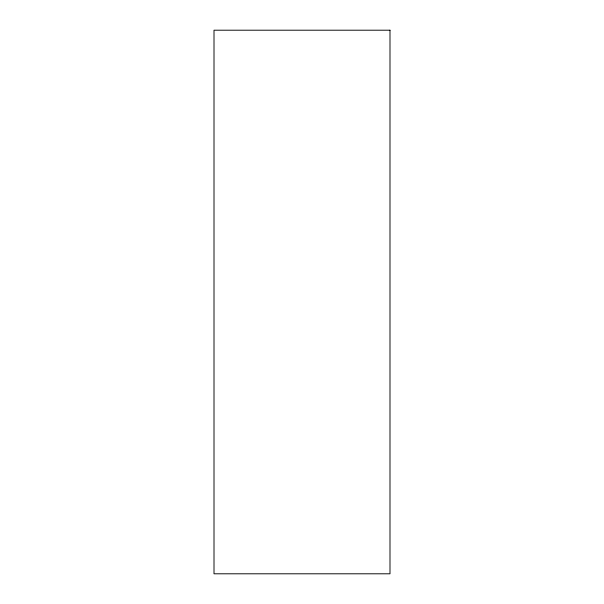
<?xml version="1.0" encoding="UTF-8"?>
<svg xmlns="http://www.w3.org/2000/svg" width="604" height="604" viewBox="0 0 604 604"><rect width="100%" height="100%" fill="white"/><g stroke="black" fill="none" stroke-linecap="round" stroke-linejoin="round"><path stroke-width="0.91" d="M389.995 30.2L214.005 30.2L214.005 573.8L389.995 573.8L389.995 30.2"/></g></svg>
